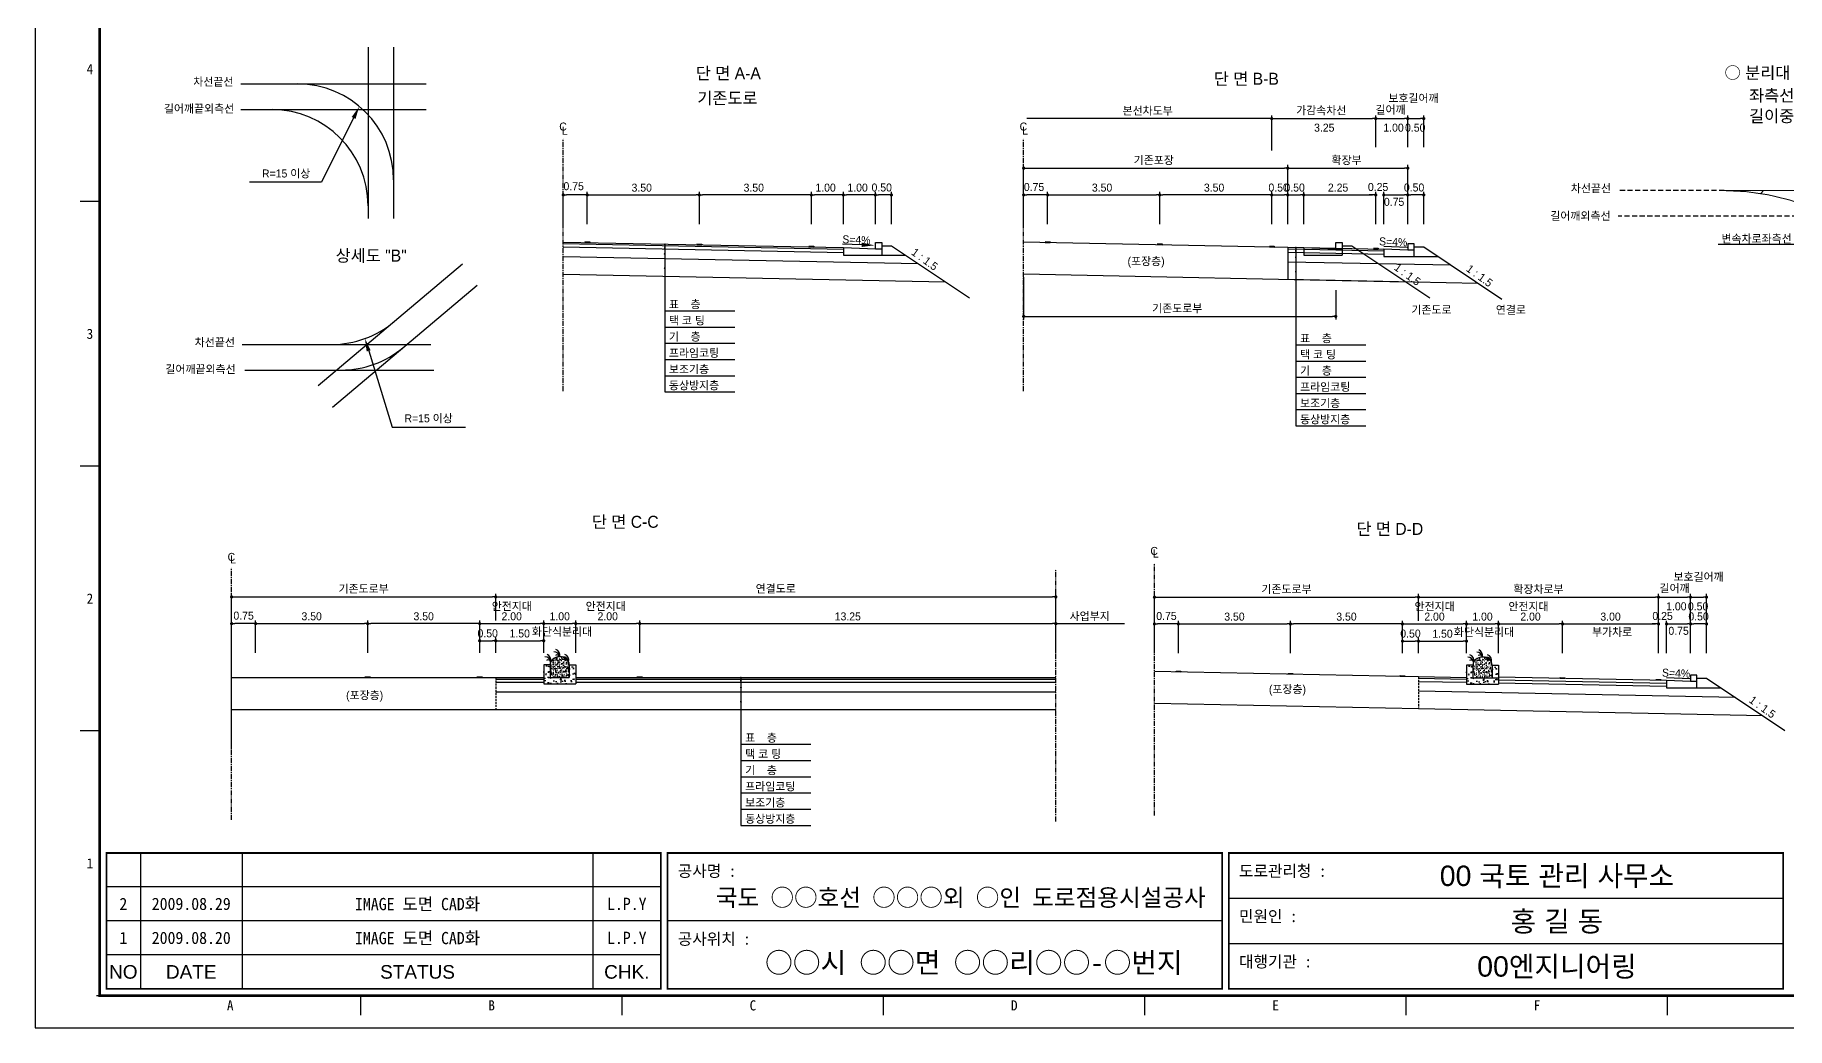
# Model space of a CAD drawing. Header units: millimetres. Extents: x 462 to 886, y -8 to 291.
# Drawn here: x 462.3 to 736, y -8.2 to 146.8 of the extents above; entities that cross this region are included whole.
import ezdxf
from ezdxf.enums import TextEntityAlignment as Align

# ---------------------------------------------------------------- set-up
doc = ezdxf.new("R2010")
doc.units = ezdxf.units.MM
doc.header["$LTSCALE"] = 0.25
doc.linetypes.add('CENTER', pattern=[50.8, 31.75, -6.35, 6.35, -6.35])
doc.linetypes.add('HIDDEN', pattern=[9.525, 6.35, -3.175])
for name, color, linetype in [('CC-GSTR-0004', 4, 'Continuous'), ('CM-LANE-0030', 30, 'Continuous'), ('CZ-DIMT-0002', 7, 'Continuous'), ('CZ-EXST-0002', 22, 'Continuous'), ('CZ-LIN1-0007', 7, 'Continuous'), ('CZ-LIN2-0003', 3, 'Continuous'), ('CZ-LINE-0001', 7, 'Continuous'), ('CZ-TEXT-BOX0', 7, 'Continuous'), ('TITLE', 7, 'Continuous')]:
    doc.layers.add(name, color=color, linetype=linetype)
doc.styles.add('견고딕', font='arial.ttf')
doc.styles.add('돋움', font='')
doc.styles.add('돋음체', font='')
doc.styles.get('돋움').set_extended_font_data('Dotum')
doc.styles.get('돋음체').set_extended_font_data('DotumChe')

# ---------------------------------------------------------------- blocks, each defined once
blk = doc.blocks.new('_Dot')
at = {"color": 0, "linetype": 'ByBlock', "lineweight": -2}
blk.add_line((-0.5, 0), (-1, 0), dxfattribs=at)
at = {"color": 0, "linetype": 'ByBlock', "const_width": 0.5}
blk.add_lwpolyline([(-0.25, 0, 1), (0.25, 0, 1)], format="xyb", close=True, dxfattribs=at)

msp = doc.modelspace()

# ---------------------------------------------------------------- hatches: boundary and pattern name
at = {"layer": 'CM-LANE-0030'}
h = msp.add_hatch(dxfattribs=at)
h.set_pattern_fill('ANSI31', color=256, scale=2, style=0)
h.set_pattern_definition([(45, (-553.7225, 578.667), (-4.490128, 4.490128), [])])
h.paths.add_polyline_path([(821.07, 112.56, -0.191871), (846.17, 122.56), (726.17, 122.56, -0.191871), (751.27, 112.56)])
h.paths.add_polyline_path([(747.98, 116.56, 0.002096), (747.73, 116.74, -0.732581), (748.3, 118.56), (824.03, 118.56, -0.732581), (824.61, 116.74, 0.002096), (824.35, 116.56)], flags=16)
at = {"layer": 'CZ-EXST-0002'}
h = msp.add_hatch(dxfattribs=at)
h.set_pattern_fill('AR-SAND', color=256, scale=0.01, style=0)
h.set_pattern_definition([(37.5, (-566.33945, 3529.38562), (-0.016000313, 0.489413237), [0, -0.38608, 0, -0.4318, 0, -0.41275]), (7.5, (-566.33945, 3529.3856), (0.44952328, 0.7168251), [0, -0.20828, 0, -0.34798, 0, -0.13335]), (327.5, (-566.65187, 3529.38562), (0.79099237, 0.001437185), [0, -0.127, 0, -0.4572, 0, -0.5969]), (317.5, (-566.65187, 3529.3856), (0.76355645, 0.22292932), [0, -0.0635, 0, -0.29972, 0, -0.3429])])
edge = h.paths.add_edge_path()
edge.add_ellipse((544.28, 48.54), major_axis=(-1.5, 0), ratio=0.829212, start_angle=180, end_angle=360)
edge.add_line((542.78, 48.54), (542.78, 46.54))
edge.add_line((542.78, 46.54), (545.78, 46.54))
edge.add_line((545.78, 46.54), (545.78, 48.54))
h = msp.add_hatch(dxfattribs=at)
h.set_pattern_fill('AR-SAND', color=256, scale=0.01, style=0)
h.set_pattern_definition([(37.5, (-422.18476, 3529.34027), (-0.016000313, 0.489413237), [0, -0.38608, 0, -0.4318, 0, -0.41275]), (7.5, (-422.18476, 3529.3403), (0.44952328, 0.7168251), [0, -0.20828, 0, -0.34798, 0, -0.13335]), (327.5, (-422.4972, 3529.34027), (0.79099237, 0.001437185), [0, -0.127, 0, -0.4572, 0, -0.5969]), (317.5, (-422.4972, 3529.3403), (0.76355645, 0.22292932), [0, -0.0635, 0, -0.29972, 0, -0.3429])])
edge = h.paths.add_edge_path()
edge.add_ellipse((688.43, 48.49), major_axis=(-1.5, 0), ratio=0.829212, start_angle=180, end_angle=360)
edge.add_line((686.93, 48.49), (686.93, 46.49))
edge.add_line((686.93, 46.49), (689.93, 46.49))
edge.add_line((689.93, 46.49), (689.93, 48.49))
h = msp.add_hatch(dxfattribs=at)
h.set_pattern_fill('AR-CONC', color=256, scale=0.01, style=0)
h.set_pattern_definition([(50, (-566.3394, 3529.3856), (1.8218467, -0.15939086), [0.1905, -2.0955]), (355, (-566.3394, 3529.3856), (-0.3524283, 1.9105664), [0.1524, -1.6764]), (100.451, (-566.1876, 3529.3723), (1.469425, 1.7511669), [0.1619, -1.7809]), (46.1842, (-566.3394, 3529.8936), (2.7107904, -0.4204233), [0.28575, -3.14325]), (96.6356, (-566.1135, 3529.8586), (2.3740423, 2.4742556), [0.24285, -2.67135]), (351.184, (-566.3394, 3529.8936), (2.374046, 2.4742512), [0.2286, -2.5146]), (21, (-566.0854, 3529.7666), (1.5161488, -1.0226552), [0.1905, -2.0955]), (326, (-566.0854, 3529.7666), (0.6180203, 1.8418797), [0.1524, -1.6764]), (71.4514, (-565.9591, 3529.6814), (2.1341649, 0.8192286), [0.1619, -1.7809]), (37.5, (-566.33945, 3529.3856), (0.03088603, 0.84555039), [0, -1.65608, 0, -1.7018, 0, -1.68275]), (7.5, (-566.33945, 3529.3856), (0.66819663, 1.00180575), [0, -0.97028, 0, -1.61798, 0, -0.64135]), (327.5, (-566.90587, 3529.3856), (1.35590595, -0.05728744), [0, -0.635, 0, -1.9812, 0, -2.6289]), (317.5, (-567.1599, 3529.3856), (1.4812918, 0.2542649), [0, -0.8255, 0, -1.31572, 0, -1.8669])])
h.paths.add_polyline_path([(546.78, 45.54), (546.78, 48.54), (545.78, 48.54), (545.78, 46.54), (542.78, 46.54), (542.78, 48.54), (541.78, 48.54), (541.78, 45.54)])
h = msp.add_hatch(dxfattribs=at)
h.set_pattern_fill('AR-CONC', color=256, scale=0.01, style=0)
h.set_pattern_definition([(50, (-422.1848, 3529.3403), (1.8218467, -0.15939086), [0.1905, -2.0955]), (355, (-422.1848, 3529.3403), (-0.3524283, 1.9105664), [0.1524, -1.6764]), (100.451, (-422.033, 3529.327), (1.469425, 1.7511669), [0.1619, -1.7809]), (46.1842, (-422.1848, 3529.8483), (2.7107904, -0.4204233), [0.28575, -3.14325]), (96.6356, (-421.9589, 3529.8132), (2.3740423, 2.4742556), [0.24285, -2.67135]), (351.184, (-422.1848, 3529.8483), (2.374046, 2.4742512), [0.2286, -2.5146]), (21, (-421.9308, 3529.7213), (1.5161488, -1.0226552), [0.1905, -2.0955]), (326, (-421.9308, 3529.7213), (0.6180203, 1.8418797), [0.1524, -1.6764]), (71.4514, (-421.8044, 3529.636), (2.1341649, 0.8192286), [0.1619, -1.7809]), (37.5, (-422.18476, 3529.3403), (0.03088603, 0.84555039), [0, -1.65608, 0, -1.7018, 0, -1.68275]), (7.5, (-422.1848, 3529.3403), (0.66819663, 1.00180575), [0, -0.97028, 0, -1.61798, 0, -0.64135]), (327.5, (-422.7512, 3529.3403), (1.35590595, -0.05728744), [0, -0.635, 0, -1.9812, 0, -2.6289]), (317.5, (-423.0052, 3529.3403), (1.4812918, 0.2542649), [0, -0.8255, 0, -1.31572, 0, -1.8669])])
h.paths.add_polyline_path([(690.93, 45.49), (690.93, 48.49), (689.93, 48.49), (689.93, 46.49), (686.93, 46.49), (686.93, 48.49), (685.93, 48.49), (685.93, 45.49)])
at = {"layer": 'CZ-LIN1-0007'}
for points in [[(548.96, 114.45), (548.96, 114.57), (548.21, 114.59), (548.21, 114.46)], [(566.46, 114.1), (566.46, 114.22), (565.71, 114.24), (565.71, 114.11)], [(583.96, 113.75), (583.96, 113.87), (583.21, 113.89), (583.21, 113.76)], [(620.88, 114.45), (620.88, 114.58), (620.13, 114.59), (620.13, 114.47)], [(638.38, 114.1), (638.38, 114.23), (637.63, 114.24), (637.63, 114.12)], [(655.88, 113.75), (655.88, 113.88), (655.13, 113.89), (655.13, 113.77)], [(672.13, 113.43), (672.13, 113.55), (671.38, 113.57), (671.38, 113.44)], [(514.65, 46.54), (514.65, 46.66), (513.9, 46.66), (513.9, 46.54)], [(532.15, 46.54), (532.15, 46.66), (531.4, 46.66), (531.4, 46.54)], [(557.15, 46.54), (557.15, 46.66), (556.4, 46.66), (556.4, 46.54)], [(641.31, 47.39), (641.31, 47.51), (640.56, 47.53), (640.56, 47.4)], [(658.81, 47.04), (658.81, 47.16), (658.06, 47.18), (658.06, 47.05)], [(676.31, 46.69), (676.31, 46.81), (675.56, 46.83), (675.56, 46.7)], [(701.31, 46.39), (701.31, 46.51), (700.56, 46.53), (700.56, 46.4)], [(716.31, 46.09), (716.31, 46.21), (715.56, 46.23), (715.56, 46.1)]]:
    msp.add_hatch(color=256, dxfattribs=at).paths.add_polyline_path(points)

# ---------------------------------------------------------------- linework, layer by layer
at = {"color": 0, "linetype": 'ByBlock', "lineweight": -2}
for p, q in [((655.25, 133.8), (655, 133.8)), ((655.75, 133.8), (656, 133.8)), ((671.5, 133.8), (671.25, 133.8)), ((672, 133.8), (672.25, 133.8)), ((676.5, 133.8), (676.25, 133.8)), ((677, 133.8), (677.25, 133.8)), ((679, 133.8), (678.75, 133.8)), ((617, 126.06), (617.25, 126.06)), ((657.75, 126.06), (657.5, 126.06)), ((658.25, 126.06), (658.5, 126.06)), ((676.5, 126.06), (676.25, 126.06)), ((545.09, 121.88), (545.34, 121.88)), ((548.34, 121.88), (548.09, 121.88)), ((548.84, 121.88), (549.09, 121.88)), ((565.84, 121.88), (565.59, 121.88)), ((566.34, 121.88), (566.59, 121.88)), ((583.34, 121.88), (583.09, 121.88)), ((583.84, 121.88), (584.09, 121.88)), ((588.34, 121.88), (588.09, 121.88)), ((588.84, 121.88), (589.09, 121.88)), ((593.34, 121.88), (593.09, 121.88)), ((593.84, 121.88), (594.09, 121.88)), ((595.84, 121.88), (595.59, 121.88)), ((617, 121.88), (617.25, 121.88)), ((620.25, 121.88), (620, 121.88)), ((620.75, 121.88), (621, 121.88)), ((637.75, 121.88), (637.5, 121.88)), ((638.25, 121.88), (638.5, 121.88)), ((655.25, 121.88), (655, 121.88)), ((655.75, 121.88), (656, 121.88)), ((657.75, 121.88), (657.5, 121.88)), ((658.25, 121.88), (658.5, 121.88)), ((660.25, 121.88), (660, 121.88)), ((660.75, 121.88), (661, 121.88)), ((671.5, 121.88), (671.25, 121.88)), ((671.5, 121.88), (671.25, 121.88)), ((673.25, 121.88), (673.5, 121.88)), ((673.25, 121.88), (673.5, 121.88)), ((676.5, 121.88), (676.25, 121.88)), ((677, 121.88), (677.25, 121.88)), ((679, 121.88), (678.75, 121.88)), ((617, 102.92), (617.25, 102.92)), ((665.25, 102.92), (665, 102.92))]:
    msp.add_line(p, q, dxfattribs=at)
at = {"color": 0, "linetype": 'ByBlock', "const_width": 0.25}
for points in [[(655.38, 133.8, 1), (655.63, 133.8, 1)], [(655.63, 133.8, 1), (655.38, 133.8, 1)], [(671.88, 133.8, 1), (671.63, 133.8, 1)], [(671.63, 133.8, 1), (671.88, 133.8, 1)], [(676.63, 133.8, 1), (676.88, 133.8, 1)], [(676.88, 133.8, 1), (676.63, 133.8, 1)], [(679.13, 133.8, 1), (679.38, 133.8, 1)], [(616.88, 126.06, 1), (616.63, 126.06, 1)], [(657.88, 126.06, 1), (658.13, 126.06, 1)], [(658.13, 126.06, 1), (657.88, 126.06, 1)], [(676.63, 126.06, 1), (676.88, 126.06, 1)], [(544.96, 121.88, 1), (544.71, 121.88, 1)], [(548.71, 121.88, 1), (548.46, 121.88, 1)], [(548.46, 121.88, 1), (548.71, 121.88, 1)], [(565.96, 121.88, 1), (566.21, 121.88, 1)], [(566.21, 121.88, 1), (565.96, 121.88, 1)], [(583.71, 121.88, 1), (583.46, 121.88, 1)], [(583.46, 121.88, 1), (583.71, 121.88, 1)], [(588.46, 121.88, 1), (588.71, 121.88, 1)], [(588.71, 121.88, 1), (588.46, 121.88, 1)], [(593.46, 121.88, 1), (593.71, 121.88, 1)], [(593.71, 121.88, 1), (593.46, 121.88, 1)], [(595.96, 121.88, 1), (596.21, 121.88, 1)], [(616.88, 121.88, 1), (616.63, 121.88, 1)], [(620.38, 121.88, 1), (620.63, 121.88, 1)], [(620.63, 121.88, 1), (620.38, 121.88, 1)], [(637.88, 121.88, 1), (638.13, 121.88, 1)], [(638.13, 121.88, 1), (637.88, 121.88, 1)], [(655.63, 121.88, 1), (655.38, 121.88, 1)], [(655.38, 121.88, 1), (655.63, 121.88, 1)], [(658.13, 121.88, 1), (657.88, 121.88, 1)], [(657.88, 121.88, 1), (658.13, 121.88, 1)], [(660.63, 121.88, 1), (660.38, 121.88, 1)], [(660.38, 121.88, 1), (660.63, 121.88, 1)], [(671.63, 121.88, 1), (671.88, 121.88, 1)], [(671.63, 121.88, 1), (671.88, 121.88, 1)], [(673.13, 121.88, 1), (672.88, 121.88, 1)], [(673.13, 121.88, 1), (672.88, 121.88, 1)], [(676.63, 121.88, 1), (676.88, 121.88, 1)], [(676.88, 121.88, 1), (676.63, 121.88, 1)], [(679.13, 121.88, 1), (679.38, 121.88, 1)], [(616.88, 102.92, 1), (616.63, 102.92, 1)], [(665.38, 102.92, 1), (665.63, 102.92, 1)]]:
    msp.add_lwpolyline(points, format="xyb", close=True, dxfattribs=at)
at = {"layer": 'CC-GSTR-0004'}
for p, q in [((588.59, 113.66), (593.59, 113.46)), ((588.59, 113.66), (588.59, 112.46)), ((588.59, 112.46), (594.59, 112.46)), ((593.59, 114.46), (594.59, 114.46)), ((593.59, 113.46), (593.59, 114.46)), ((593.59, 113.46), (594.59, 113.46)), ((594.59, 114.46), (594.59, 112.46))]:
    msp.add_line(p, q, dxfattribs=at)
for points in [[(677.75, 113.26), (676.75, 113.26), (673, 113.41), (673, 112.26), (677.75, 112.26), (677.75, 114.26), (676.75, 114.26), (676.75, 113.26)], [(721.93, 45.92), (720.93, 45.92), (717.18, 46.07), (717.18, 44.92), (721.93, 44.92), (721.93, 46.92), (720.93, 46.92), (720.93, 45.92)]]:
    msp.add_lwpolyline(points, dxfattribs=at)
at = {"layer": 'CM-LANE-0030', "const_width": 0.15}
msp.add_lwpolyline([(726.17, 122.56), (846.17, 122.56, 0.191871), (821.07, 112.56), (751.27, 112.56, 0.191871)], format="xyb", close=True, dxfattribs=at)
at = {"layer": 'CZ-EXST-0002'}
for p, q in [((514.34, 144.96), (514.34, 118.18)), ((518.33, 144.96), (518.33, 118.18)), ((494.45, 139.22), (523.4, 139.22)), ((494.45, 135.2), (523.4, 135.2)), ((616.75, 114.54), (660.5, 113.66)), ((660.5, 113.66), (660.5, 112.46)), ((660.5, 113.66), (665.5, 113.46)), ((660.5, 112.46), (666.5, 112.46)), ((665.5, 113.46), (665.5, 114.46)), ((665.5, 114.46), (666.5, 114.46)), ((665.5, 113.46), (666.5, 113.46)), ((666.5, 114.46), (666.5, 112.46)), ((666.5, 113.96), (668, 113.96)), ((668, 113.96), (680.2, 105.83)), ((506.55, 92.11), (529.1, 111.1)), ((616.75, 109.54), (676.43, 108.34)), ((508.76, 88.74), (531.36, 107.77)), ((494.68, 98.54), (524.16, 98.54)), ((495.09, 94.54), (524.64, 94.54)), ((493.03, 46.54), (534.28, 46.54)), ((678.43, 46.64), (637.18, 47.47)), ((493.03, 41.54), (534.28, 41.54)), ((678.43, 41.64), (637.18, 42.47))]:
    msp.add_line(p, q, dxfattribs=at)
at = {"layer": 'CZ-LIN1-0007'}
for p, q in [((548.21, 114.59), (548.96, 114.57)), ((548.21, 114.46), (548.96, 114.45)), ((548.96, 114.57), (548.96, 114.45)), ((565.71, 114.24), (566.46, 114.22)), ((565.71, 114.11), (566.46, 114.1)), ((566.46, 114.22), (566.46, 114.1)), ((583.21, 113.89), (583.96, 113.87)), ((583.21, 113.76), (583.96, 113.75)), ((583.96, 113.87), (583.96, 113.75)), ((620.13, 114.59), (620.88, 114.58)), ((620.13, 114.47), (620.88, 114.45)), ((620.88, 114.58), (620.88, 114.45)), ((637.63, 114.24), (638.38, 114.23)), ((637.63, 114.12), (638.38, 114.1)), ((638.38, 114.23), (638.38, 114.1)), ((655.13, 113.89), (655.88, 113.88)), ((655.13, 113.77), (655.88, 113.75)), ((655.88, 113.88), (655.88, 113.75)), ((671.38, 113.57), (672.13, 113.55)), ((671.38, 113.44), (672.13, 113.43)), ((672.13, 113.55), (672.13, 113.43)), ((513.9, 46.66), (514.65, 46.66)), ((513.9, 46.54), (513.9, 46.66)), ((514.65, 46.54), (513.9, 46.54)), ((514.65, 46.66), (514.65, 46.54)), ((531.4, 46.66), (532.15, 46.66)), ((531.4, 46.54), (531.4, 46.66)), ((532.15, 46.54), (531.4, 46.54)), ((532.15, 46.66), (532.15, 46.54)), ((556.4, 46.54), (556.4, 46.66)), ((556.4, 46.66), (557.15, 46.66)), ((557.15, 46.54), (556.4, 46.54)), ((557.15, 46.66), (557.15, 46.54)), ((640.56, 47.4), (640.56, 47.53)), ((640.56, 47.53), (641.31, 47.51)), ((641.31, 47.39), (640.56, 47.4)), ((641.31, 47.51), (641.31, 47.39)), ((658.06, 47.18), (658.81, 47.16)), ((658.06, 47.05), (658.06, 47.18)), ((658.81, 47.04), (658.06, 47.05)), ((658.81, 47.16), (658.81, 47.04)), ((675.56, 46.7), (675.56, 46.83)), ((675.56, 46.83), (676.31, 46.81)), ((676.31, 46.69), (675.56, 46.7)), ((676.31, 46.81), (676.31, 46.69)), ((700.56, 46.4), (700.56, 46.53)), ((700.56, 46.53), (701.31, 46.51)), ((701.31, 46.39), (700.56, 46.4)), ((701.31, 46.51), (701.31, 46.39)), ((715.56, 46.23), (716.31, 46.21)), ((715.56, 46.1), (715.56, 46.23)), ((716.31, 46.09), (715.56, 46.1)), ((716.31, 46.21), (716.31, 46.09))]:
    msp.add_line(p, q, dxfattribs=at)
at = {"layer": 'CZ-LIN2-0003'}
for p, q in [((544.84, 114.53), (588.59, 113.66)), ((544.84, 114.28), (588.59, 113.41)), ((544.84, 113.78), (588.59, 112.91)), ((544.84, 112.28), (600.26, 111.17)), ((594.59, 113.96), (596.09, 113.96)), ((594.59, 112.46), (598.34, 112.46)), ((596.09, 113.96), (608.29, 105.82)), ((658, 113.71), (658, 108.71)), ((658, 113.71), (673, 113.41)), ((658, 113.46), (673, 113.16)), ((658, 112.96), (673, 112.66)), ((677.75, 113.76), (679.25, 113.76)), ((677.75, 112.26), (681.5, 112.26)), ((679.25, 113.76), (691.45, 105.63)), ((544.84, 109.53), (604.52, 108.34)), ((658, 111.46), (683.46, 110.95)), ((658, 108.71), (687.72, 108.12)), ((534.28, 46.54), (541.78, 46.54)), ((542.78, 48.54), (541.78, 48.54)), ((541.78, 48.54), (541.78, 45.54)), ((542.78, 48.54), (542.78, 46.54)), ((542.78, 46.54), (545.78, 46.54)), ((545.78, 48.54), (546.78, 48.54)), ((545.78, 48.54), (545.78, 46.54)), ((546.78, 48.54), (546.78, 45.54)), ((546.78, 46.54), (621.78, 46.54)), ((685.93, 46.49), (678.43, 46.64)), ((686.93, 48.49), (685.93, 48.49)), ((685.93, 48.49), (685.93, 45.49)), ((686.93, 48.49), (686.93, 46.49)), ((689.93, 48.49), (690.93, 48.49)), ((689.93, 48.49), (689.93, 46.49)), ((690.93, 48.49), (690.93, 45.49)), ((717.18, 46.07), (690.93, 46.59)), ((534.28, 46.29), (541.78, 46.29)), ((534.28, 45.79), (541.78, 45.79)), ((534.28, 44.29), (621.78, 44.29)), ((541.78, 45.54), (546.78, 45.54)), ((546.78, 46.29), (621.78, 46.29)), ((546.78, 45.79), (621.78, 45.79)), ((685.93, 46.24), (678.43, 46.39)), ((685.93, 45.74), (678.43, 45.89)), ((727.96, 43.4), (678.43, 44.39)), ((685.93, 45.49), (690.93, 45.49)), ((686.93, 46.49), (689.93, 46.49)), ((689.93, 46.49), (690.93, 46.49)), ((717.18, 45.62), (690.93, 46.14)), ((717.18, 45.12), (690.93, 45.64)), ((721.93, 46.42), (723.43, 46.42)), ((721.93, 44.92), (725.68, 44.92)), ((723.43, 46.42), (735.64, 38.28)), ((534.28, 41.54), (621.78, 41.54)), ((732.21, 40.57), (678.43, 41.64))]:
    msp.add_line(p, q, dxfattribs=at)
for centre, radius, start, end in [((503.33, 124.22), 15, 0, 90), ((499.34, 120.2), 15, 0, 90), ((508.71, 113.54), 15, 270, 310.097), ((510.17, 109.54), 15, 270, 310.097), ((542.01, 48.88), 0.88, 7.8639, 92.7752), ((542.47, 48.85), 0.44, 19.771, 124.0366), ((541.91, 49.22), 1, 347.1802, 67.3267), ((543.41, 49.66), 0.88, 7.8639, 92.7752), ((543.87, 49.63), 0.44, 19.771, 124.0366), ((543.3, 50.01), 1, 347.1802, 67.3267), ((544.8, 48.88), 0.88, 7.8639, 92.7752), ((545.26, 48.85), 0.44, 19.771, 124.0366), ((544.69, 49.22), 1, 347.1802, 67.3267), ((686.17, 48.83), 0.88, 7.8639, 92.7752), ((686.06, 49.18), 1, 347.1802, 67.3267), ((687.56, 49.62), 0.88, 7.8639, 92.7752), ((688.02, 49.59), 0.44, 19.771, 124.0366), ((687.45, 49.96), 1, 347.1802, 67.3267), ((688.96, 48.83), 0.88, 7.8639, 92.7752), ((688.85, 49.18), 1, 347.1802, 67.3267), ((686.63, 48.81), 0.44, 19.771, 124.0366), ((689.41, 48.81), 0.44, 19.771, 124.0366)]:
    msp.add_arc(centre, radius, start, end, dxfattribs=at)
for centre in [(544.28, 48.54), (688.43, 48.49)]:
    msp.add_ellipse(centre, major_axis=(-1.5, 0), ratio=0.829212, start_param=3.141593, end_param=6.283185, dxfattribs=at)
at = {"layer": 'CZ-LINE-0001'}
for p, q in [((655.5, 128.83), (655.5, 134.3)), ((655.5, 129.33), (655.5, 134.3)), ((671.75, 129.33), (671.75, 134.3)), ((671.75, 129.33), (671.75, 134.3)), ((676.75, 129.33), (676.75, 134.3)), ((676.75, 129.33), (676.75, 134.3)), ((679.25, 129.33), (679.25, 134.3)), ((512.08, 133.9), (507.07, 123.87)), ((655, 133.8), (617.25, 133.8)), ((656, 133.8), (671.25, 133.8)), ((672.25, 133.8), (676.25, 133.8)), ((677.25, 133.8), (678.75, 133.8)), ((616.75, 122.38), (616.75, 126.56)), ((617.25, 126.06), (657.5, 126.06)), ((658, 122.38), (658, 126.56)), ((658, 122.38), (658, 126.56)), ((658.5, 126.06), (676.25, 126.06)), ((676.75, 122.38), (676.75, 126.56)), ((507.07, 123.87), (495.84, 123.87)), ((544.84, 117.33), (544.84, 122.38)), ((548.09, 121.88), (545.34, 121.88)), ((548.59, 117.33), (548.59, 122.38)), ((548.59, 117.33), (548.59, 122.38)), ((549.09, 121.88), (565.59, 121.88)), ((566.09, 117.33), (566.09, 122.38)), ((566.09, 117.33), (566.09, 122.38)), ((583.09, 121.88), (566.59, 121.88)), ((583.59, 117.33), (583.59, 122.38)), ((583.59, 117.33), (583.59, 122.38)), ((588.09, 121.88), (584.09, 121.88)), ((588.59, 117.33), (588.59, 122.38)), ((588.59, 117.33), (588.59, 122.38)), ((593.09, 121.88), (589.09, 121.88)), ((593.59, 119.77), (593.59, 122.38)), ((593.59, 117.33), (593.59, 122.38)), ((595.59, 121.88), (594.09, 121.88)), ((596.09, 117.33), (596.09, 122.38)), ((616.75, 117.33), (616.75, 122.38)), ((620, 121.88), (617.25, 121.88)), ((620.5, 117.33), (620.5, 122.38)), ((620.5, 117.33), (620.5, 122.38)), ((621, 121.88), (637.5, 121.88)), ((638, 117.33), (638, 122.38)), ((638, 117.33), (638, 122.38)), ((655, 121.88), (638.5, 121.88)), ((655.5, 117.33), (655.5, 122.38)), ((655.5, 117.33), (655.5, 122.38)), ((656, 121.88), (657.5, 121.88)), ((658, 117.33), (658, 122.38)), ((658, 117.33), (658, 122.38)), ((658.5, 121.88), (660, 121.88)), ((660.5, 117.33), (660.5, 122.38)), ((660.5, 117.33), (660.5, 122.38)), ((661, 121.88), (671.25, 121.88)), ((671.25, 121.88), (670.75, 121.88)), ((671.75, 117.33), (671.75, 122.38)), ((671.75, 117.33), (671.75, 122.38)), ((673, 117.33), (673, 122.38)), ((673, 117.33), (673, 122.38)), ((673.5, 121.88), (676.25, 121.88)), ((673.5, 121.88), (674, 121.88)), ((676.75, 119.77), (676.75, 122.38)), ((676.75, 117.33), (676.75, 122.38)), ((678.75, 121.88), (677.25, 121.88)), ((679.25, 117.33), (679.25, 122.38)), ((560.69, 114.22), (560.69, 91.13)), ((591.46, 114.1), (588.46, 114.22)), ((659.28, 113.69), (659.28, 85.82)), ((676.64, 113.67), (673, 113.82)), ((737.46, 114.12), (725.23, 114.12)), ((616.75, 109.04), (616.75, 102.42)), ((665.5, 107.03), (665.5, 102.42)), ((560.69, 103.79), (571.62, 103.79)), ((560.69, 101.26), (571.62, 101.26)), ((617.25, 102.92), (665, 102.92)), ((560.69, 98.73), (571.62, 98.73)), ((514.44, 97.53), (518.09, 85.64)), ((560.69, 96.2), (571.62, 96.2)), ((659.28, 98.48), (670.22, 98.48)), ((659.28, 95.95), (670.22, 95.95)), ((560.69, 93.66), (571.62, 93.66)), ((659.28, 93.42), (670.22, 93.42)), ((560.69, 91.13), (571.62, 91.13)), ((659.28, 90.89), (670.22, 90.89)), ((659.28, 88.36), (670.22, 88.36)), ((518.09, 85.64), (529.58, 85.64)), ((659.28, 85.82), (670.22, 85.82)), ((493.03, 55.45), (493.03, 59.62)), ((493.53, 59.12), (533.78, 59.12)), ((534.28, 55.45), (534.28, 59.62)), ((534.28, 55.45), (534.28, 59.62)), ((534.78, 59.12), (621.28, 59.12)), ((621.78, 55.45), (621.78, 59.62)), ((637.18, 55.4), (637.18, 59.58)), ((637.68, 59.08), (677.93, 59.08)), ((678.43, 55.4), (678.43, 59.58)), ((678.43, 55.4), (678.43, 59.58)), ((678.93, 59.08), (715.43, 59.08)), ((715.93, 55.4), (715.93, 59.58)), ((715.93, 54.6), (715.93, 59.58)), ((716.43, 59.08), (720.43, 59.08)), ((720.93, 54.6), (720.93, 59.58)), ((720.93, 54.6), (720.93, 59.58)), ((721.43, 59.08), (722.93, 59.08)), ((723.43, 54.6), (723.43, 59.58)), ((493.03, 35.36), (493.03, 55.77)), ((493.03, 50.39), (493.03, 55.45)), ((496.28, 54.95), (493.53, 54.95)), ((496.78, 50.39), (496.78, 55.45)), ((496.78, 50.39), (496.78, 55.45)), ((497.28, 54.95), (513.78, 54.95)), ((514.28, 50.39), (514.28, 55.45)), ((514.28, 50.39), (514.28, 55.45)), ((531.28, 54.95), (514.78, 54.95)), ((531.78, 50.39), (531.78, 55.45)), ((531.78, 50.39), (531.78, 55.45)), ((532.28, 54.95), (541.28, 54.95)), ((541.78, 50.39), (541.78, 55.45)), ((541.78, 50.39), (541.78, 55.45)), ((542.28, 54.95), (546.28, 54.95)), ((546.78, 50.39), (546.78, 55.45)), ((546.78, 50.39), (546.78, 55.45)), ((547.28, 54.95), (556.28, 54.95)), ((556.78, 50.39), (556.78, 55.45)), ((556.78, 50.39), (556.78, 55.45)), ((557.28, 54.95), (621.28, 54.95)), ((621.78, 50.39), (621.78, 55.45)), ((621.78, 54.95), (632.5, 54.95)), ((637.18, 50.35), (637.18, 55.4)), ((640.43, 54.9), (637.68, 54.9)), ((640.93, 50.35), (640.93, 55.4)), ((640.93, 50.35), (640.93, 55.4)), ((641.43, 54.9), (657.93, 54.9)), ((658.43, 50.35), (658.43, 55.4)), ((658.43, 50.35), (658.43, 55.4)), ((675.43, 54.9), (658.93, 54.9)), ((675.93, 50.35), (675.93, 55.4)), ((675.93, 50.35), (675.93, 55.4)), ((676.43, 54.9), (685.43, 54.9)), ((685.93, 50.35), (685.93, 55.4)), ((685.93, 50.35), (685.93, 55.4)), ((686.43, 54.9), (690.43, 54.9)), ((690.93, 50.35), (690.93, 55.4)), ((690.93, 50.35), (690.93, 55.4)), ((691.43, 54.9), (700.43, 54.9)), ((700.93, 50.35), (700.93, 55.4)), ((700.93, 50.35), (700.93, 55.4)), ((701.43, 54.9), (715.43, 54.9)), ((715.43, 54.9), (714.93, 54.9)), ((715.93, 50.35), (715.93, 55.4)), ((715.93, 50.35), (715.93, 55.4)), ((717.18, 50.35), (717.18, 55.4)), ((717.18, 50.35), (717.18, 55.4)), ((717.68, 54.9), (720.43, 54.9)), ((717.68, 54.9), (718.18, 54.9)), ((720.93, 52.79), (720.93, 55.4)), ((720.93, 50.35), (720.93, 55.4)), ((722.93, 54.9), (721.43, 54.9)), ((723.43, 50.35), (723.43, 55.4)), ((531.78, 50.39), (531.78, 52.77)), ((532.28, 52.27), (533.78, 52.27)), ((534.28, 50.39), (534.28, 52.77)), ((534.28, 50.39), (534.28, 52.77)), ((534.78, 52.27), (541.28, 52.27)), ((541.78, 50.39), (541.78, 52.77)), ((675.93, 50.35), (675.93, 52.72)), ((676.43, 52.22), (677.93, 52.22)), ((678.43, 50.35), (678.43, 52.72)), ((678.43, 50.35), (678.43, 52.72)), ((678.93, 52.22), (685.43, 52.22)), ((685.93, 50.35), (685.93, 52.72)), ((572.59, 46.54), (572.59, 23.46)), ((572.59, 36.11), (583.53, 36.11)), ((572.59, 33.58), (583.53, 33.58)), ((572.59, 31.05), (583.53, 31.05)), ((572.59, 28.52), (583.53, 28.52)), ((572.59, 25.99), (583.53, 25.99)), ((572.59, 23.46), (583.53, 23.46))]:
    msp.add_line(p, q, dxfattribs=at)
at = {"layer": 'CZ-LINE-0001', "linetype": 'CENTER', "ltscale": 0.1}
for p, q in [((544.84, 91.26), (544.84, 130.64)), ((616.75, 91.26), (616.75, 130.64)), ((493.03, 24.32), (493.03, 63.7)), ((621.78, 24.07), (621.78, 63.45)), ((637.18, 25), (637.18, 64.38))]:
    msp.add_line(p, q, dxfattribs=at)
at = {"layer": 'CZ-LINE-0001', "linetype": 'HIDDEN', "ltscale": 0.5}
for p, q in [((726.17, 122.56), (709.64, 122.56)), ((748.3, 118.56), (709.64, 118.56))]:
    msp.add_line(p, q, dxfattribs=at)
at = {"layer": 'CZ-LINE-0001', "linetype": 'HIDDEN', "ltscale": 0.2}
for p, q in [((534.28, 46.54), (534.28, 41.54)), ((678.43, 46.64), (678.43, 41.64))]:
    msp.add_line(p, q, dxfattribs=at)
at = {"layer": 'CZ-LINE-0001'}
msp.add_lwpolyline([(720.83, 46.33), (717.18, 46.48)], dxfattribs=at)
at = {"layer": 'CZ-LINE-0001', "linetype": 'ByBlock'}
for centre, start, end in [((560.68, 113.47), 0, 180), ((560.68, 113.47), 0, 180), ((560.68, 113.47), 180, 0), ((560.68, 113.47), 180, 0), ((560.68, 112.67), 0, 180), ((560.68, 112.67), 0, 180), ((560.68, 112.67), 180, 0), ((560.68, 112.67), 180, 0), ((560.69, 114.16), 0, 180), ((560.69, 114.16), 0, 180), ((560.69, 114.16), 180, 0), ((560.69, 114.16), 180, 0), ((560.69, 113.95), 0, 180), ((560.69, 113.95), 0, 180), ((560.69, 113.95), 180, 0), ((560.69, 113.95), 180, 0), ((560.69, 113.72), 0, 180), ((560.69, 113.72), 0, 180), ((560.69, 113.72), 180, 0), ((560.69, 113.72), 180, 0), ((659.28, 113.63), 0, 180), ((659.28, 113.63), 0, 180), ((659.28, 113.63), 180, 0), ((659.28, 113.63), 180, 0), ((659.28, 113.42), 0, 180), ((659.28, 113.42), 0, 180), ((659.28, 113.42), 180, 0), ((659.28, 113.42), 180, 0), ((659.28, 113.19), 0, 180), ((659.28, 113.19), 0, 180), ((659.28, 113.19), 180, 0), ((659.28, 113.19), 180, 0), ((659.28, 112.94), 0, 180), ((659.28, 112.94), 0, 180), ((659.28, 112.94), 180, 0), ((659.28, 112.94), 180, 0), ((560.68, 110.43), 0, 180), ((560.68, 110.43), 0, 180), ((560.68, 110.43), 180, 0), ((560.68, 110.43), 180, 0), ((659.28, 112.14), 0, 180), ((659.28, 112.14), 0, 180), ((659.28, 112.14), 180, 0), ((659.28, 112.14), 180, 0), ((659.28, 109.91), 0, 180), ((659.28, 109.91), 0, 180), ((659.28, 109.91), 180, 0), ((659.28, 109.91), 180, 0), ((572.59, 46.48), 0, 180), ((572.59, 46.48), 0, 180), ((572.59, 46.48), 180, 0), ((572.59, 46.48), 180, 0), ((572.59, 46.28), 0, 180), ((572.59, 46.28), 0, 180), ((572.59, 46.28), 180, 0), ((572.59, 46.28), 180, 0), ((572.59, 46.04), 0, 180), ((572.59, 46.04), 0, 180), ((572.59, 46.04), 180, 0), ((572.59, 46.04), 180, 0), ((572.59, 45.79), 0, 180), ((572.59, 45.79), 0, 180), ((572.59, 45.79), 180, 0), ((572.59, 45.79), 180, 0), ((572.59, 44.99), 0, 180), ((572.59, 44.99), 0, 180), ((572.59, 44.99), 180, 0), ((572.59, 44.99), 180, 0), ((572.59, 42.76), 0, 180), ((572.59, 42.76), 0, 180), ((572.59, 42.76), 180, 0), ((572.59, 42.76), 180, 0)]:
    msp.add_arc(centre, 0.0625, start, end, dxfattribs=at)
at = {"layer": 'CZ-LINE-0001'}
for points in [[(511.78, 134.04), (512.97, 135.68), (512.38, 133.75)], [(591.47, 114.43), (593.46, 114.02), (591.45, 113.76)], [(514.12, 97.44), (513.85, 99.45), (514.75, 97.63)]]:
    msp.add_solid(points, dxfattribs=at)
at = {"layer": 'TITLE', "color": 7, "linetype": 'Continuous'}
for p, q in [((472.4, 120.85), (469.38, 120.85)), ((472.4, 79.52), (469.38, 79.52)), ((472.4, 38.19), (469.38, 38.19)), ((513.22, -6.16), (513.22, -3.14)), ((554.05, -6.16), (554.05, -3.14)), ((594.87, -6.16), (594.87, -3.14)), ((635.7, -6.16), (635.7, -3.14)), ((676.52, -6.16), (676.52, -3.14)), ((717.35, -6.16), (717.35, -3.14))]:
    msp.add_line(p, q, dxfattribs=at)
at = {"layer": 'TITLE', "ltscale": 150}
for p, q in [((478.77, 19.14), (478.77, -2.08)), ((494.68, 19.14), (494.68, -2.08)), ((549.46, 19.14), (549.46, -2.08)), ((560.07, 13.84), (473.46, 13.84)), ((648.8, 12.07), (735.41, 12.07)), ((560.07, 8.53), (473.46, 8.53)), ((647.74, 8.53), (561.13, 8.53)), ((560.07, 3.23), (473.46, 3.23)), ((648.8, 5), (735.41, 5))]:
    msp.add_line(p, q, dxfattribs=at)
at = {"layer": 'TITLE'}
msp.add_line((880.76, -3.14), (471.9, -3.14), dxfattribs=at)
msp.add_lwpolyline([(462.32, -8.17), (885.68, -8.17), (885.68, 291.2), (462.32, 291.2)], close=True, dxfattribs=at)
at = {"layer": 'TITLE', "linetype": 'Continuous', "const_width": 0.403}
msp.add_lwpolyline([(472.4, -3.14), (472.4, 286.16), (880.65, 286.16), (880.65, -3.14)], close=True, dxfattribs=at)
at = {"layer": 'TITLE', "ltscale": 150, "const_width": 0.265}
for points in [[(473.46, 19.14), (560.07, 19.14), (560.07, -2.08), (473.46, -2.08)], [(561.13, 19.14), (647.74, 19.14), (647.74, -2.08), (561.13, -2.08)], [(735.41, -2.08), (648.8, -2.08), (648.8, 19.14), (735.41, 19.14)]]:
    msp.add_lwpolyline(points, close=True, dxfattribs=at)

# ---------------------------------------------------------------- block references
at = {"layer": 'CZ-LINE-0001', "xscale": 0.5, "yscale": 0.5, "zscale": 0.5, "rotation": 180}
for p in [(493.03, 59.12), (534.28, 59.12), (637.18, 59.08), (678.43, 59.08), (715.93, 59.08), (720.93, 59.08), (493.03, 54.95), (496.78, 54.95), (514.28, 54.95), (531.78, 54.95), (541.78, 54.95), (546.78, 54.95), (556.78, 54.95), (637.18, 54.9), (640.93, 54.9), (658.43, 54.9), (675.93, 54.9), (685.93, 54.9), (690.93, 54.9), (700.93, 54.9), (717.18, 54.9), (717.18, 54.9), (720.93, 54.9), (531.78, 52.27), (534.28, 52.27), (675.93, 52.22), (678.43, 52.22)]:
    msp.add_blockref('_Dot', p, dxfattribs=at)
at = {"layer": 'CZ-LINE-0001', "xscale": 0.5, "yscale": 0.5, "zscale": 0.5}
for p in [(534.28, 59.12), (621.78, 59.12), (678.43, 59.08), (715.93, 59.08), (720.93, 59.08), (723.43, 59.08), (496.78, 54.95), (514.28, 54.95), (531.78, 54.95), (541.78, 54.95), (546.78, 54.95), (556.78, 54.95), (621.78, 54.95), (640.93, 54.9), (658.43, 54.9), (675.93, 54.9), (685.93, 54.9), (690.93, 54.9), (700.93, 54.9), (715.93, 54.9), (715.93, 54.9), (720.93, 54.9), (723.43, 54.9), (534.28, 52.27), (541.78, 52.27), (678.43, 52.22), (685.93, 52.22)]:
    msp.add_blockref('_Dot', p, dxfattribs=at)

# ---------------------------------------------------------------- texts
at = {"layer": 'CZ-DIMT-0002', "style": '돋움'}
for s, p in [('차선끝선', (490.18, 139.55)), ('길어깨끝외측선', (487.94, 135.35)), ('C', (544.8, 132.56)), ('L', (545.06, 131.9)), ('C', (616.71, 132.56)), ('L', (616.97, 131.91)), ('R=15 이상', (501.55, 125.23)), ('차선끝선', (705.37, 122.9)), ('차선끝선', (490.4, 98.87)), ('길어깨끝외측선', (488.17, 94.67)), ('R=15 이상', (523.8, 87)), ('C', (492.99, 65.37)), ('C', (637.14, 66.3)), ('L', (637.4, 65.9)), ('L', (493.25, 64.97))]:
    msp.add_text(s, height=1.25, dxfattribs=at).set_placement(p, align=Align.MIDDLE_CENTER)
for s, p in [('○ 분리대 설치길이는 접속되는 도로의 길어깨외측선과 변속차로의', (726.22, 140.96)), ('좌측선에서 0.5m만큼 평행 이동한 선이 교차하는 지점까지의', (730.07, 137.4)), ('길이중 R=0.5로 마감되는 부분까지로 한다.', (730.07, 134.2))]:
    msp.add_text(s, height=1.875, dxfattribs=at).set_placement(p, align=Align.MIDDLE_LEFT)
for s, p in [('3.25', (662.12, 131.76)), ('1.00', (672.94, 131.76)), ('0.50', (676.33, 131.76)), ('길어깨외측선', (699.02, 117.98)), ('변속차로좌측선', (725.76, 114.43)), ('(포장층)', (632.98, 110.92)), ('표    층', (561.34, 104.18)), ('기존도로', (677.32, 103.32)), ('연결로', (690.51, 103.32)), ('택 코 팅', (561.34, 101.65)), ('기    층', (561.34, 99.12)), ('표    층', (659.93, 98.87)), ('프라임코팅', (561.34, 96.58)), ('택 코 팅', (659.93, 96.34)), ('보조기층', (561.34, 94.05)), ('기    층', (659.93, 93.81)), ('동상방지층', (561.34, 91.52)), ('프라임코팅', (659.93, 91.28)), ('보조기층', (659.93, 88.75)), ('동상방지층', (659.93, 86.21)), ('안전지대', (533.66, 57.04)), ('안전지대', (548.33, 57.04)), ('안전지대', (677.81, 57)), ('안전지대', (692.48, 57)), ('1.00', (717.12, 57.03)), ('0.50', (720.52, 57.03)), ('사업부지', (623.93, 55.48)), ('화단식분리대', (539.93, 53.07)), ('화단식분리대', (683.96, 53.02)), ('부가차로', (705.54, 53.02)), ('(포장층)', (510.91, 43.16)), ('(포장층)', (655.06, 44.09)), ('표    층', (573.25, 36.5)), ('기    층', (573.25, 31.44)), ('택 코 팅', (573.25, 33.97)), ('프라임코팅', (573.25, 28.91)), ('보조기층', (573.25, 26.38)), ('동상방지층', (573.25, 23.85))]:
    msp.add_text(s, height=1.25, dxfattribs=at).set_placement(p)
for s, rotation, p in [('S=4%', 357.7094, (590.63, 114.88)), ('S=4%', 357.7094, (674.48, 114.56)), ('1 : 1.5', 323.8881, (601.3, 111.84)), ('1 : 1.5', 323.8881, (676.72, 109.47)), ('1 : 1.5', 323.8881, (687.97, 109.27)), ('S=4%', 357.7094, (718.67, 47.22)), ('1 : 1.5', 323.8881, (732.16, 41.93))]:
    msp.add_text(s, height=1.25, rotation=rotation, dxfattribs=at).set_placement(p, align=Align.MIDDLE_CENTER)
at = {"layer": 'CZ-DIMT-0002', "insert": (636.13, 134.95), "char_height": 1.25, "attachment_point": 5, "style": '돋움'}
msp.add_mtext('본선차도부', dxfattribs=at)
at = {"layer": 'CZ-LINE-0001', "style": '돋움'}
for s, p in [('보호길어깨', (673.72, 136.35)), ('가감속차선', (659.32, 134.45)), ('길어깨', (671.71, 134.56)), ('기존포장', (633.94, 126.69)), ('확장부', (664.84, 126.69)), ('0.75', (544.87, 122.62)), ('3.50', (555.5, 122.39)), ('3.50', (573, 122.39)), ('1.00', (584.22, 122.4)), ('1.00', (589.22, 122.4)), ('0.50', (592.99, 122.42)), ('0.75', (616.78, 122.5)), ('3.50', (627.41, 122.4)), ('3.50', (644.91, 122.4)), ('0.50', (654.99, 122.41)), ('0.50', (657.49, 122.41)), ('2.25', (664.28, 122.4)), ('0.25', (670.53, 122.5)), ('0.50', (676.15, 122.42)), ('0.75', (673.03, 120.18)), ('기존도로부', (636.82, 103.55))]:
    msp.add_text(s, height=1.25, dxfattribs=at).set_placement(p)
at = {"layer": 'CZ-LINE-0001', "char_height": 1.25, "attachment_point": 5, "style": '돋움'}
for s, insert in [('\\A1;보호길어깨', (722.18, 62.19)), ('\\A1;기존도로부', (513.65, 60.32)), ('\\A1;연결도로', (578.03, 60.35)), ('\\A1;기존도로부', (657.81, 60.27)), ('\\A1;확장차로{\\fGulimChe|b0|i0|c129|p32;부}', (697.18, 60.27)), ('\\A1;길어깨', (718.43, 60.4)), ('\\A1;0.75', (494.9, 56.19)), ('\\A1;3.50', (505.53, 56.09)), ('\\A1;3.50', (523.03, 56.09)), ('\\A1;2.00', (536.78, 56.09)), ('\\A1;1.00', (544.28, 56.09)), ('\\A1;2.00', (551.78, 56.09)), ('\\A1;13.25', (589.28, 56.07)), ('\\A1;0.75', (639.06, 56.14)), ('\\A1;3.50', (649.68, 56.04)), ('\\A1;3.50', (667.18, 56.04)), ('\\A1;2.00', (680.93, 56.04)), ('\\A1;1.00', (688.43, 56.04)), ('\\A1;2.00', (695.93, 56.04)), ('\\A1;3.00', (708.43, 56.04)), ('\\A1;0.25', (716.56, 56.14)), ('\\A1;0.50', (722.18, 56.07)), ('\\A1;0.50', (533.03, 53.43)), ('\\A1;1.50', (538.03, 53.41)), ('\\A1;0.50', (677.18, 53.39)), ('\\A1;1.50', (682.18, 53.37)), ('\\A1;0.75', (719.06, 53.82))]:
    msp.add_mtext(s, dxfattribs=dict(at, insert=insert))
at = {"layer": 'CZ-TEXT-BOX0', "style": '돋움'}
for s, p in [('단 면 A-A', (570.62, 140.88)), ('단 면 B-B', (651.54, 140.02)), ('기존도로', (570.47, 136.99)), ('상세도 "B"', (514.83, 112.41)), ('단 면 C-C', (554.52, 70.85)), ('단 면 D-D', (673.95, 69.74))]:
    msp.add_text(s, height=1.875, dxfattribs=at).set_placement(p, align=Align.MIDDLE_CENTER)
at = {"layer": 'TITLE', "color": 3, "linetype": 'Continuous', "style": '돋음체'}
for s, p in [('4', (470.89, 141.52)), ('3', (470.89, 100.19)), ('2', (470.89, 58.86)), ('1', (470.89, 17.53)), ('A', (492.81, -4.65)), ('B', (533.64, -4.65)), ('C', (574.46, -4.65)), ('D', (615.29, -4.65)), ('E', (656.11, -4.65)), ('F', (696.93, -4.65))]:
    msp.add_text(s, height=1.59, dxfattribs=at).set_placement(p, align=Align.MIDDLE)
at = {"layer": 'TITLE', "style": '돋음체'}
for s, p in [('공사명 : ', (562.72, 15.43)), ('도로관리청 :', (650.39, 15.43)), ('민원인 :', (650.39, 8.36)), ('공사위치 :', (562.72, 4.82)), ('대행기관 :', (650.39, 1.28))]:
    msp.add_text(s, height=1.804, dxfattribs=at).set_placement(p)
at = {"layer": 'TITLE', "color": 7, "linetype": 'Continuous'}
for s, height, style, p in [('00 국토 관리 사무소', 3.1832, '견고딕', (700.06, 15.61)), ('국도 ○○호선 ○○○외 ○인 도로점용시설공사', 2.7, '돋음체', (606.94, 12.22)), ('홍 길 동', 3.183, '견고딕', (700.06, 8.53)), ('○○시 ○○면 ○○리○○-○번지', 3.1832, '돋음체', (608.96, 2.06)), ('00엔지니어링', 3.183, '견고딕', (700.06, 1.46))]:
    msp.add_text(s, height=height, dxfattribs=dict(at, style=style)).set_placement(p, align=Align.MIDDLE)
at = {"layer": 'TITLE', "color": 1, "linetype": 'Continuous', "style": '돋음체'}
msp.add_text('2', height=1.91, dxfattribs=at).set_placement((476.11, 11.19), align=Align.MIDDLE)
at = {"layer": 'TITLE', "linetype": 'Continuous'}
for s, height, style, p in [('2009.08.29', 1.91, '돋음체', (486.72, 11.19)), ('L.P.Y', 1.91, '돋음체', (554.76, 11.19)), ('1', 1.91, '돋음체', (476.11, 5.88)), ('2009.08.20', 1.91, '돋음체', (486.72, 5.88)), ('L.P.Y', 1.91, '돋음체', (554.76, 5.88)), ('NO', 2.122, '견고딕', (476.11, 0.58)), ('DATE', 2.122, '견고딕', (486.72, 0.58)), ('STATUS', 2.122, '견고딕', (522.07, 0.58)), ('CHK.', 2.122, '견고딕', (554.76, 0.58))]:
    msp.add_text(s, height=height, dxfattribs=dict(at, style=style)).set_placement(p, align=Align.MIDDLE)
at = {"layer": 'TITLE', "style": '돋음체'}
for p in [(522.07, 11.19), (522.07, 5.88)]:
    msp.add_text('IMAGE 도면 CAD화', height=1.9099, dxfattribs=at).set_placement(p, align=Align.MIDDLE)

doc.saveas('drawing.dxf')
